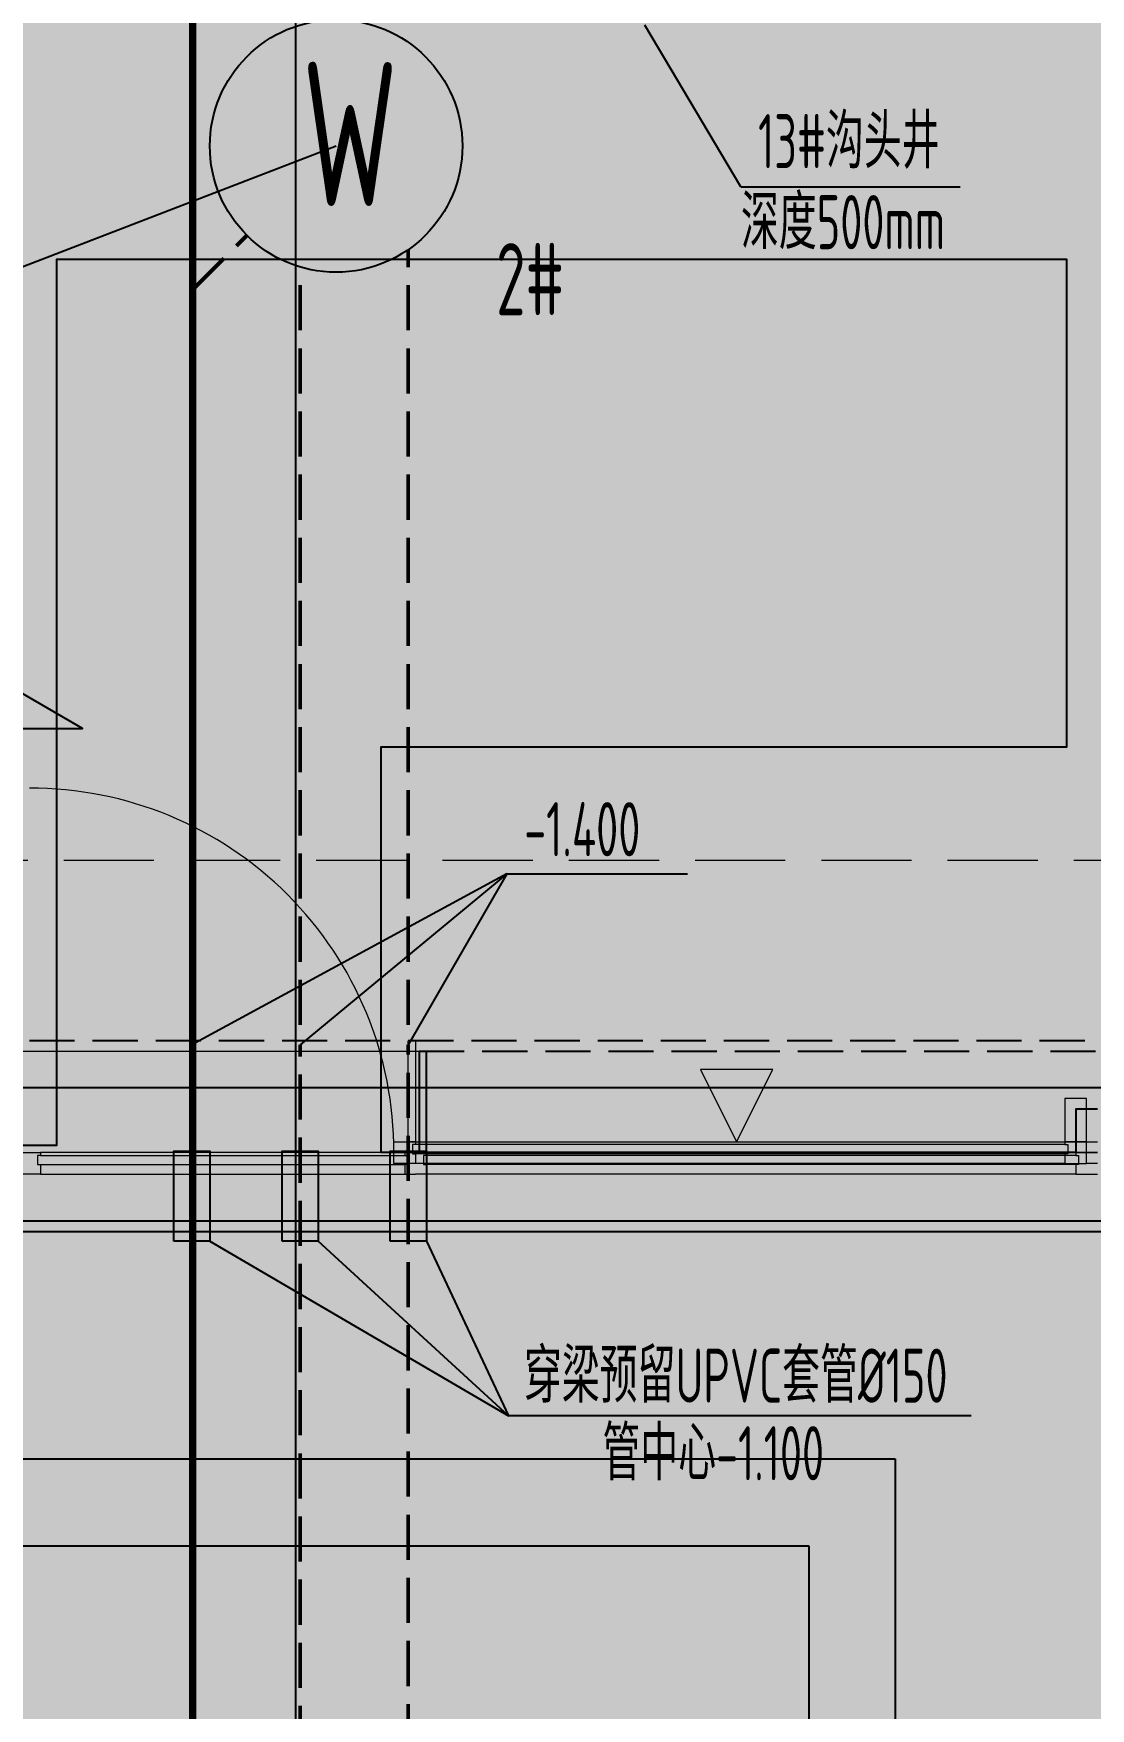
# Model space of a CAD drawing. Header units: inches. Extents: x 143994 to 247866, y 243815 to 272761.
# Drawn here: x 160267 to 163197, y 262405 to 267048 of the extents above; entities that cross this region are included whole.
import ezdxf
from ezdxf.enums import TextEntityAlignment as Align

# ---------------------------------------------------------------- set-up
doc = ezdxf.new("R2010")
doc.units = ezdxf.units.IN
doc.header["$LTSCALE"] = 1000
doc.header["$MEASUREMENT"] = 0
doc.linetypes.add('DASH', pattern=[0.35, 0.25, -0.1])
doc.layers.get('DEFPOINTS').update_dxf_attribs({"color": 62})
for name, color, linetype in [('0-dim', 90, 'Continuous'), ('0-fm', 30, 'Continuous'), ('0-word', 131, 'Continuous'), ('0-建筑1F', 127, 'Continuous'), ('0-建筑2F', 127, 'Continuous'), ('00污水标注', 130, 'Continuous'), ('00雨水标注', 3, 'Continuous'), ('A-ANNO-NOTE', 4, 'Continuous'), ('A-Wall-Patn', 255, 'Continuous'), ('I-finish', 8, 'Continuous'), ('PUB_HATCH', 8, 'Continuous')]:
    doc.layers.add(name, color=color, linetype=linetype)
for name, color, linetype, lineweight in [('00污水管', 120, 'DASH', 50), ('A-M-Glass-Sill', 8, 'Continuous', 9), ('MQ-HZ幕墙绘制', 6, 'Continuous', 13), ('散水线', 8, 'Continuous', 15)]:
    doc.layers.add(name, color=color, linetype=linetype, lineweight=lineweight)
doc.layers.add('A-ANNO-NPLT', color=250, linetype='Continuous', plot=False)
doc.styles.add('ECADI', font='hzs.shx', dxfattribs={"width": 0.7, "bigfont": 'hztxt.shx'})
doc.styles.add('HS2', font='')
doc.styles.get('HS2').set_extended_font_data('SimHei')

# ---------------------------------------------------------------- blocks, each defined once
blk = doc.blocks.new('污水检查井')
at = {"layer": '00污水标注'}
blk.add_circle((-1841099.8, -241691.9), 300, dxfattribs=at)
at = {"layer": '00污水标注', "style": 'ECADI', "width": 0.7}
blk.add_text('W', height=342.9, dxfattribs=at).set_placement((-1841180.9, -241834.5))
blk = doc.blocks.new('QWQW8EF')
at = {"layer": '00污水标注'}
for p, q in [((640364.8, -495487.1), (642036.8, -494844.7)), ((642509.9, -496862.3), (641636.9, -497335.6)), ((642509.9, -496862.3), (641936.9, -497335.6)), ((642509.9, -496862.3), (642236.9, -497335.6)), ((642509.9, -496862.3), (643010.8, -496862.3))]:
    blk.add_line(p, q, dxfattribs=at)
at = {"layer": '00污水管', "ltscale": 0.5}
for p, q in [((641636.9, -495245.4), (641789.7, -495092.6)), ((642236.9, -497280.6), (642236.9, -495131.9)), ((641936.9, -497280.6), (641936.9, -495180.1)), ((641636.9, -497280.6), (641636.9, -495245.4)), ((641636.9, -505809.5), (641636.9, -497335.6)), ((641936.9, -505768.3), (641936.9, -497335.6)), ((642236.9, -505938.3), (642236.9, -497335.6))]:
    blk.add_line(p, q, dxfattribs=at)
at = {"layer": '00雨水标注'}
for q in [(642892.2, -494509.9), (643766.2, -494958.1)]:
    blk.add_line((643158.2, -494958.1), q, dxfattribs=at)
at = {"layer": '00雨水标注', "color": 1}
for p, q in [((641686.9, -497880.6), (642515, -498364.7)), ((642515, -498364.7), (641986.9, -497880.6)), ((642286.9, -497880.6), (642515, -498364.7)), ((643797, -498364.7), (642515, -498364.7))]:
    blk.add_line(p, q, dxfattribs=at)
for points in [[(641586.9, -497880.6), (641586.9, -497630.6), (641686.9, -497630.6), (641686.9, -497880.6)], [(641886.9, -497880.6), (641886.9, -497630.6), (641986.9, -497630.6), (641986.9, -497880.6)], [(642186.9, -497880.6), (642186.9, -497630.6), (642286.9, -497630.6), (642286.9, -497880.6)]]:
    blk.add_lwpolyline(points, close=True, dxfattribs=at)
at = {"layer": '00污水标注', "xscale": 1.166666666666667, "yscale": 1.166666666666667, "zscale": 1.166666666666667}
blk.add_blockref('污水检查井', (2789986.6, -212870.8), dxfattribs=at)
at = {"layer": '00污水标注', "style": 'ECADI', "width": 0.7}
for s, height, p in [('2#', 200, (642480.2, -495314)), ('-1.400', 150, (642558.2, -496813.4))]:
    blk.add_text(s, height=height, dxfattribs=at).set_placement(p)
at = {"layer": '00雨水标注', "style": 'ECADI', "width": 0.7}
for s, p in [('13#沟头井', (643206.5, -494906.4)), ('深度500mm', (643159.1, -495130.8))]:
    blk.add_text(s, height=150, dxfattribs=at).set_placement(p)
at = {"layer": '00雨水标注', "color": 1, "style": 'ECADI', "width": 0.7}
for s, p in [('穿梁预留UPVC套管%%C150', (642557.5, -498328)), ('管中心-1.100', (642775, -498542.9))]:
    blk.add_text(s, height=150, dxfattribs=at).set_placement(p)
blk = doc.blocks.new('SLOP MARK')
at = {"layer": '0-dim', "color": 4}
blk.add_lwpolyline([(-13.8, 0), (13.8, 0), (9.47, 2.5)], dxfattribs=at)
at = {"layer": '0-word', "style": 'HS2', "flags": 4}
blk.add_attdef('i=1%', text='', height=3.5, dxfattribs=at).set_placement((-1.897, 1), align=Align.CENTER)
blk = doc.blocks.new('A$C0DD370A0')
at = {"layer": '0-fm'}
ref = blk.add_blockref('SLOP MARK', (-21873.2, 18725.8), dxfattribs=dict(at, xscale=50, yscale=50, zscale=50))
ref.add_attrib('i=1%', 'i=1%', dxfattribs={"layer": '0-word', "height": 175, "style": 'HS2'}).set_placement((-21968.1, 18775.8), align=Align.CENTER)
blk = doc.blocks.new('144')
at = {"layer": 'A-M-Glass-Sill'}
h = blk.add_hatch(color=127, dxfattribs=at)
h.dxf.hatch_style = 1
h.paths.add_polyline_path([(643176.9, -376210.3), (643276.9, -376010.3), (643076.9, -376010.3)])
at = {"layer": 'A-M-Glass-Sill', "color": 127}
blk.add_lwpolyline([(643176.9, -376210.3), (643176.9, -376210.3), (643276.9, -376010.3), (643076.9, -376010.3)], close=True, dxfattribs=at)
at = {"layer": 'MQ-HZ幕墙绘制', "color": 127}
for p, q in [((642266.9, -376210.3), (642266.9, -375930.3)), ((642266.9, -375930.3), (642286.9, -375930.3)), ((642286.9, -375930.3), (642286.9, -376210.3)), ((644146.9, -376090.3), (644086.9, -376090.3)), ((644086.9, -376090.3), (644086.9, -376210.3)), ((644146.9, -376210.3), (644146.9, -376090.3)), ((642226.9, -376210.3), (642286.9, -376210.3)), ((642226.9, -376270.3), (642226.9, -376210.3)), ((642286.9, -376210.3), (642266.9, -376210.3)), ((642286.9, -376218.3), (642278.9, -376218.3)), ((642278.9, -376218.3), (642278.9, -376243.3)), ((642286.9, -376210.3), (644086.9, -376210.3)), ((642286.9, -376210.3), (642286.9, -376218.3)), ((644086.9, -376218.3), (642286.9, -376218.3)), ((644086.9, -376210.3), (644146.9, -376210.3)), ((644146.9, -376210.3), (644086.9, -376210.3)), ((644086.9, -376210.3), (644086.9, -376218.3)), ((644086.9, -376218.3), (644094.9, -376218.3)), ((644094.9, -376218.3), (644094.9, -376243.3)), ((644146.9, -376270.3), (644146.9, -376210.3)), ((644146.9, -376210.3), (644176.9, -376210.3)), ((644146.9, -376270.3), (644146.9, -376210.3)), ((642286.9, -376270.3), (642226.9, -376270.3)), ((642278.9, -376243.3), (642286.9, -376243.3)), ((644086.9, -376243.3), (642286.9, -376243.3)), ((642286.9, -376243.3), (642286.9, -376270.3)), ((644086.9, -376270.3), (642286.9, -376270.3)), ((644094.9, -376243.3), (644086.9, -376243.3)), ((644086.9, -376243.3), (644086.9, -376270.3)), ((644086.9, -376270.3), (644146.9, -376270.3)), ((644176.9, -376270.3), (644146.9, -376270.3))]:
    blk.add_line(p, q, dxfattribs=at)
blk.add_arc((641220.2, -376237), 1006.7, 359.8126, 90.1874, dxfattribs=at)
at = {"layer": 'PUB_HATCH', "color": 127, "linetype": 'DASH', "ltscale": 0.5}
blk.add_line((644666.9, -375930.3), (641156.9, -375930.3), dxfattribs=at)
at = {"layer": 'PUB_HATCH', "color": 127}
blk.add_line((644666.9, -376430.3), (641156.9, -376430.3), dxfattribs=at)
at = {"layer": '散水线', "color": 127, "linetype": 'DASH'}
blk.add_line((645761.9, -375430.3), (639936.9, -375430.3), dxfattribs=at)
blk = doc.blocks.new('1442323')
at = {"layer": 'I-finish', "color": 127}
for p, q in [((685636.9, -377149.3), (683056.9, -377149.3)), ((685636.9, -377148.5), (685636.9, -382319.5)), ((683056.9, -377389.3), (685396.9, -377389.3)), ((685396.9, -377389.3), (685396.9, -382319.5))]:
    blk.add_line(p, q, dxfattribs=at)
at = {"layer": 'MQ-HZ幕墙绘制', "color": 127}
for p, q in [((684336.9, -376019.3), (683206.9, -376019.3)), ((684336.9, -376299.3), (684336.9, -376019.3)), ((686196.9, -376179.3), (686136.9, -376179.3)), ((686136.9, -376179.3), (686136.9, -376299.3)), ((683206.9, -376299.3), (683266.9, -376299.3)), ((683266.9, -376307.3), (683258.9, -376307.3)), ((683258.9, -376307.3), (683258.9, -376332.3)), ((684276.9, -376299.3), (683266.9, -376299.3)), ((683266.9, -376299.3), (683266.9, -376307.3)), ((683266.9, -376307.3), (684276.9, -376307.3)), ((684306.9, -376299.3), (684276.9, -376299.3)), ((684276.9, -376299.3), (684276.9, -376307.3)), ((684276.9, -376307.3), (684284.9, -376307.3)), ((684284.9, -376307.3), (684284.9, -376332.3)), ((684306.9, -376299.3), (684336.9, -376299.3)), ((684336.9, -376307.3), (684328.9, -376307.3)), ((684328.9, -376307.3), (684328.9, -376332.3)), ((684336.9, -376299.3), (686136.9, -376299.3)), ((684336.9, -376299.3), (684336.9, -376307.3)), ((686136.9, -376307.3), (684336.9, -376307.3)), ((686136.9, -376299.3), (686196.9, -376299.3)), ((686196.9, -376299.3), (686136.9, -376299.3)), ((686136.9, -376299.3), (686136.9, -376307.3)), ((686136.9, -376307.3), (686144.9, -376307.3)), ((686144.9, -376307.3), (686144.9, -376332.3)), ((683266.9, -376359.3), (683206.9, -376359.3)), ((683258.9, -376332.3), (683266.9, -376332.3)), ((683266.9, -376332.3), (684276.9, -376332.3)), ((683266.9, -376332.3), (683266.9, -376359.3)), ((683266.9, -376359.3), (684276.9, -376359.3)), ((684284.9, -376332.3), (684276.9, -376332.3)), ((684276.9, -376332.3), (684276.9, -376359.3)), ((684276.9, -376359.3), (684306.9, -376359.3)), ((684336.9, -376359.3), (684306.9, -376359.3)), ((684328.9, -376332.3), (684336.9, -376332.3)), ((686136.9, -376332.3), (684336.9, -376332.3)), ((684336.9, -376332.3), (684336.9, -376359.3)), ((686136.9, -376359.3), (684336.9, -376359.3)), ((686144.9, -376332.3), (686136.9, -376332.3)), ((686136.9, -376332.3), (686136.9, -376359.3)), ((686136.9, -376359.3), (686196.9, -376359.3))]:
    blk.add_line(p, q, dxfattribs=at)
at = {"layer": 'PUB_HATCH', "color": 127, "linetype": 'DASH', "ltscale": 0.5}
blk.add_line((686716.9, -376019.3), (684336.9, -376019.3), dxfattribs=at)
at = {"layer": 'PUB_HATCH', "color": 127}
blk.add_line((686716.9, -376519.3), (683206.9, -376519.3), dxfattribs=at)
blk = doc.blocks.new('fengpitukuang')
at = {"layer": 'A-ANNO-NOTE', "const_width": 12.6, "flags": 128}
blk.add_lwpolyline([(24558.4, -26932.9), (24558.4, -12461.8), (14410.9, -12461.8), (14410.9, -26932.9)], close=True, dxfattribs=at)
at = {"layer": 'A-ANNO-NPLT'}
blk.add_lwpolyline([(24735.2, -27135), (24735.2, -12285), (14234.1, -12285), (14234.1, -27135)], close=True, dxfattribs=at)

msp = doc.modelspace()

# ---------------------------------------------------------------- hatches: boundary and pattern name
at = {"layer": 'DEFPOINTS'}
h = msp.add_hatch(dxfattribs=at)
h.set_pattern_fill('ANSI31', color=250)
h.set_pattern_definition([(45, (-65482.5842, -4e-05), (-1.122532015, 1.122532015), [])])
h.paths.add_polyline_path([(182383.45, 243814.78), (157803.44, 243814.78), (157803.44, 270814.78), (182383.45, 270814.78)])

# ---------------------------------------------------------------- linework, layer by layer
at = {"layer": 'A-Wall-Patn', "color": 11}
msp.add_lwpolyline([(150345.62, 253131.1), (150345.62, 260486.1), (152475.62, 260486.1), (152475.62, 264126.1), (156915.62, 264126.1), (156915.62, 264396.1), (157915.62, 264396.1), (157915.62, 260436.1), (159725.62, 260436.1), (159725.62, 264126.1), (165235.62, 264126.1), (165235.62, 258286.1), (166875.62, 258286.1), (166875.62, 261926.1), (172000.62, 261926.1), (172000.62, 262196.1), (173000.62, 262196.1), (173000.62, 261926.1), (177435.62, 261926.1), (177435.62, 258286.1), (179565.62, 258286.1), (179565.62, 250931.1)], dxfattribs=at)
at = {"layer": 'DEFPOINTS'}
msp.add_lwpolyline([(163215.62, 264066.1), (163155.62, 264066.1), (163155.62, 263946.1), (161355.62, 263946.1), (161355.62, 264226.1), (161335.62, 264226.1), (161335.62, 263946.1), (161230.62, 263946.1), (161230.62, 265071.1), (163130.62, 265071.1), (163130.62, 266421.1), (160330.62, 266421.1), (160330.62, 263966.1), (160285.62, 263966.1), (160225.62, 263966.1), (160225.62, 264226.1), (160205.62, 264226.1), (160205.62, 264126.1), (159675.62, 264126.1), (159675.62, 261536.1)], dxfattribs=at)

# ---------------------------------------------------------------- block references
at = {"xscale": 1.618856915721959, "yscale": 1.618856915721959, "zscale": 1.618856915721959, "rotation": 359.9999999999163}
msp.add_blockref('fengpitukuang', (120951.08, 291517.88), dxfattribs=at)
msp.add_blockref('QWQW8EF', (-480931.31, 761580.81))
at = {"layer": '0-建筑1F'}
msp.add_blockref('144', (-480961.31, 640186.38), dxfattribs=at)
at = {"layer": '0-建筑2F'}
msp.add_blockref('1442323', (-522981.31, 640245.41), dxfattribs=at)
at = {"layer": 'DEFPOINTS'}
msp.add_blockref('A$C0DD370A0', (181585.61, 246396.11), dxfattribs=at)

doc.saveas('drawing.dxf')
